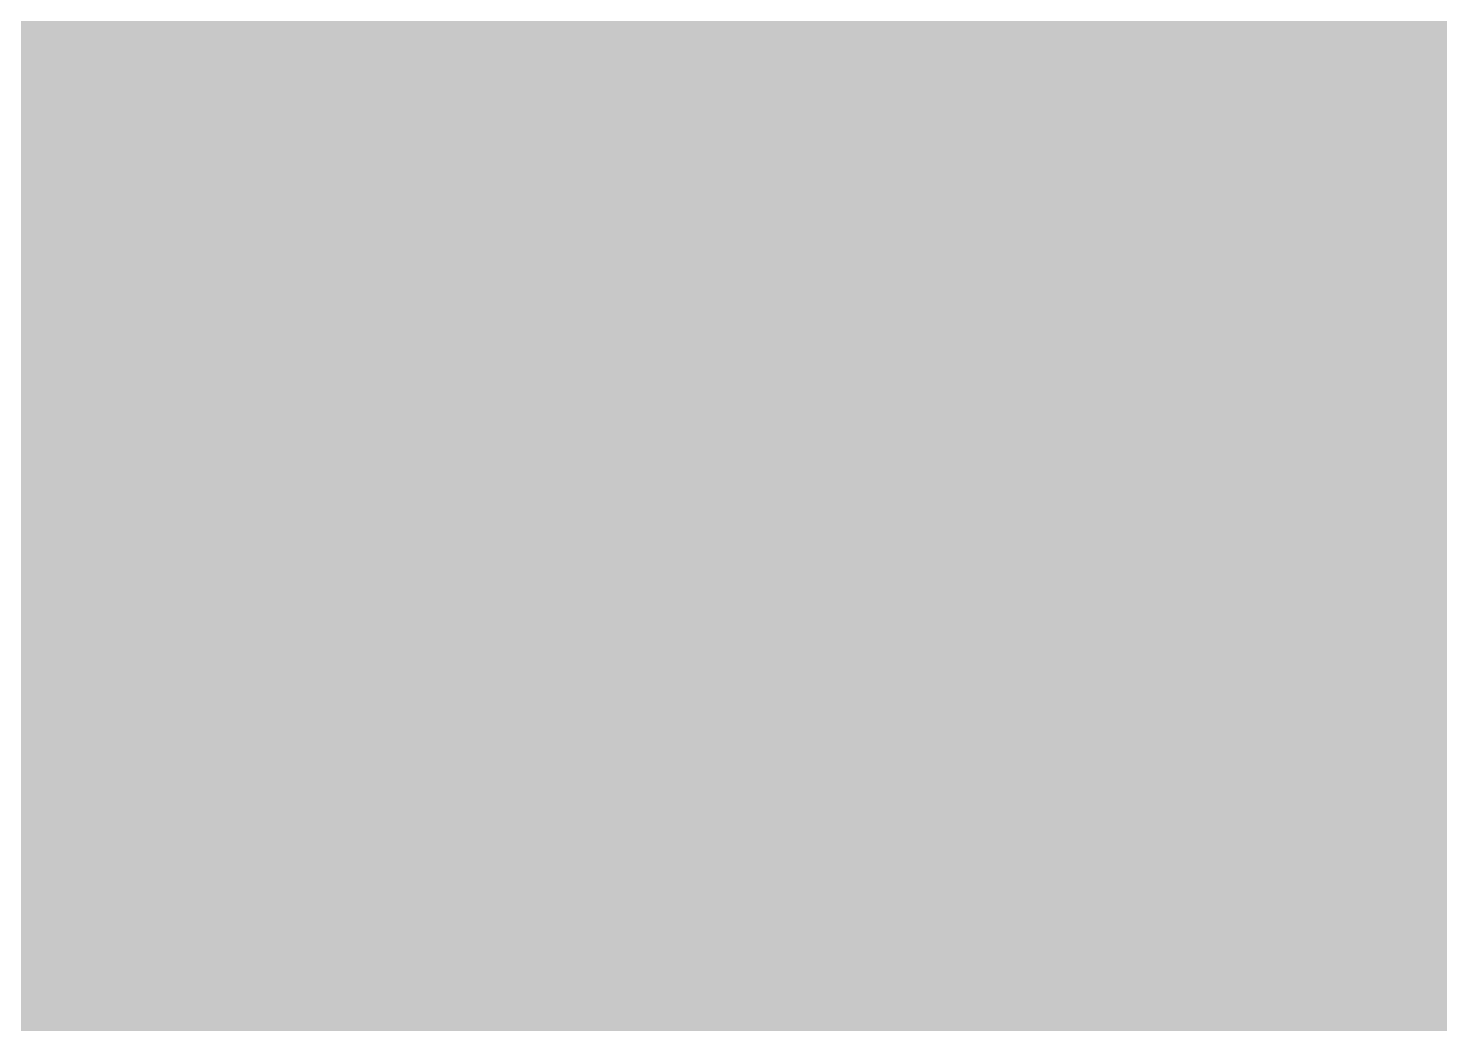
# Model space of a CAD drawing. Extents: x 0 to 756, y -25 to 420.
# Drawn here: x 348.042 to 349.505, y 312.283 to 313.314 of the extents above; entities that cross this region are included whole.
import ezdxf

# ---------------------------------------------------------------- set-up
doc = ezdxf.new("R2010")
doc.units = 0
doc.layers.get('0').update_dxf_attribs({"lineweight": 25})
doc.layers.add('0-Shading', color=7, linetype='Continuous', lineweight=25)

# ---------------------------------------------------------------- blocks, each defined once
blk = doc.blocks.new('Shading-A0T78ONBOY', base_point=(329.6628, 313.8124))
at = {"layer": '0-Shading', "color": 7, "true_color": 0xffffff}
for points in [[(339.4028, 313.2885), (352.7994, 313.2885), (339.4028, 313.7929)], [(352.7994, 313.2885), (339.4028, 313.7929), (352.7994, 313.7929)], [(339.7066, 313.2937), (352.7394, 313.2937), (339.7066, 313.7329)], [(352.7394, 313.2937), (339.7066, 313.7329), (352.7394, 313.7329)], [(328.7213, 313.1862), (351.8175, 313.1862), (328.7224, 313.5904)], [(351.8175, 313.1862), (328.7224, 313.5904), (352.499, 313.5904)], [(328.7265, 313.1649), (352.7994, 313.1649), (328.7275, 313.5575)], [(352.7994, 313.1649), (328.7275, 313.5575), (352.7994, 313.5575)], [(329.6606, 312.9843), (352.7994, 312.9843), (329.6614, 313.2885)], [(352.7994, 312.9843), (329.6614, 313.2885), (352.7994, 313.2885)], [(329.6659, 312.9883), (352.7394, 312.9883), (329.6667, 313.2937)], [(352.7394, 312.9883), (329.6667, 313.2937), (352.7394, 313.2937)], [(328.7204, 312.8578), (351.2636, 312.8578), (328.7213, 313.1862)], [(351.2636, 312.8578), (328.7213, 313.1862), (351.8175, 313.1862)], [(328.7257, 312.8456), (352.7994, 312.8456), (328.7265, 313.1649)], [(352.7994, 312.8456), (328.7265, 313.1649), (352.7994, 313.1649)], [(348.0289, 310.8053), (329.6548, 310.8053), (352.7994, 312.9843)], [(329.6548, 310.8053), (352.7994, 312.9843), (329.6606, 312.9843)], [(337.5837, 306.067), (352.7394, 306.067), (329.6659, 312.9883)], [(352.7394, 306.067), (329.6659, 312.9883), (352.7394, 312.9883)], [(346.6736, 310.1862), (352.7994, 310.1862), (352.7994, 312.9843)], [(328.7197, 312.5648), (350.7696, 312.5648), (328.7204, 312.8578)], [(350.7696, 312.5648), (328.7204, 312.8578), (351.2636, 312.8578)], [(328.7249, 312.5608), (352.7994, 312.5608), (328.7257, 312.8456)], [(352.7994, 312.5608), (328.7257, 312.8456), (352.7994, 312.8456)], [(328.7189, 312.2811), (350.2913, 312.2811), (328.7197, 312.5648)], [(350.2913, 312.2811), (328.7197, 312.5648), (350.7696, 312.5648)], [(328.7242, 312.2851), (352.7994, 312.2851), (328.7249, 312.5608)], [(352.7994, 312.2851), (328.7249, 312.5608), (352.7994, 312.5608)], [(330.9775, 310.7542), (352.7994, 310.7542), (328.7242, 312.2851)], [(352.7994, 310.7542), (328.7242, 312.2851), (352.7994, 312.2851)]]:
    blk.add_solid(points, dxfattribs=at)

msp = doc.modelspace()

# ---------------------------------------------------------------- block references
msp.add_blockref('Shading-A0T78ONBOY', (329.6628, 313.8124))

doc.saveas('drawing.dxf')
